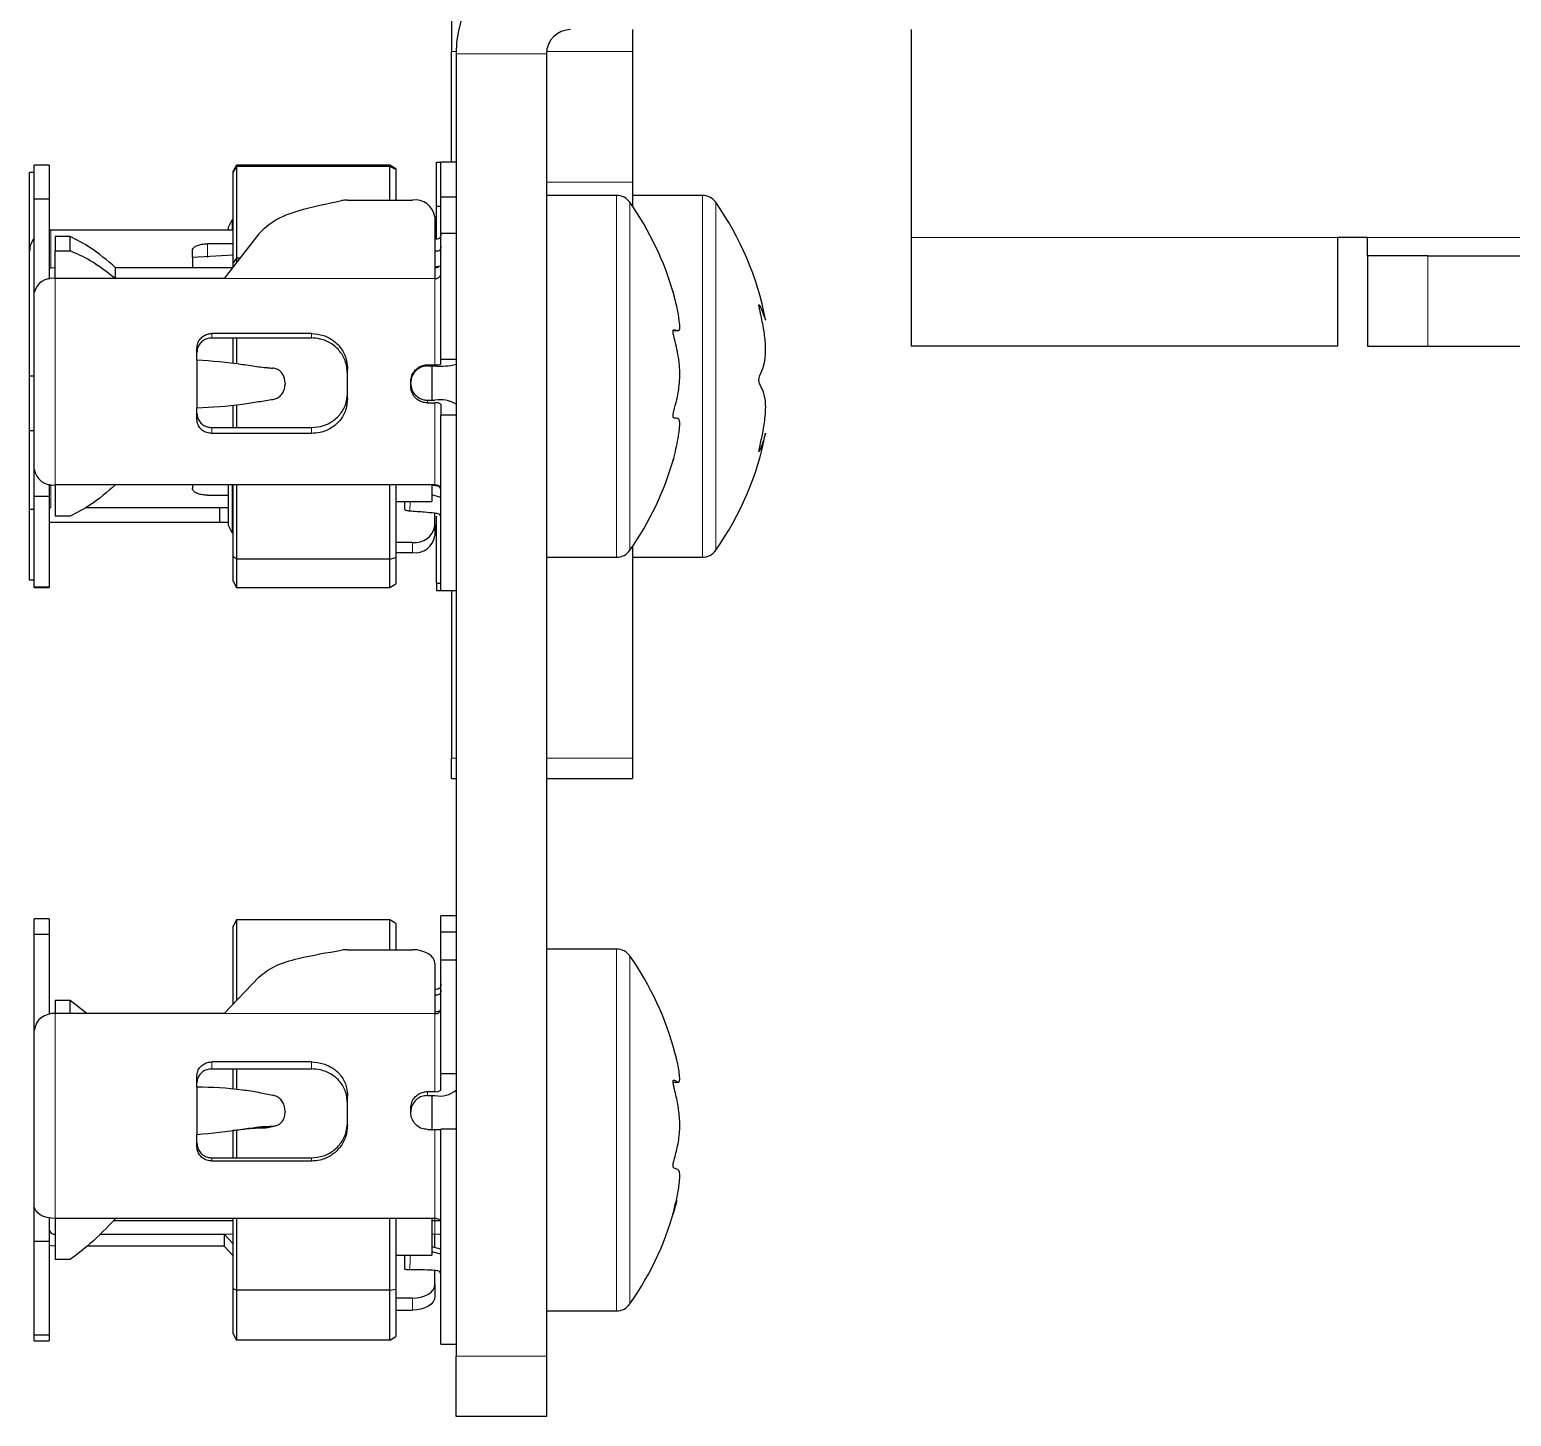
# Model space of a CAD drawing. Header units: millimetres. Extents: x -764 to 1099, y 554 to 2003.
# Drawn here: x -679.87 to -630.7, y 553.88 to 599.88 of the extents above; entities that cross this region are included whole.
import ezdxf

# ---------------------------------------------------------------- set-up
doc = ezdxf.new("R2010")
doc.units = ezdxf.units.MM

msp = doc.modelspace()

# ---------------------------------------------------------------- linework, layer by layer
at = {"color": 7, "linetype": 'Continuous', "lineweight": 25}
for p, q in [((-665.868, 603.77), (-665.868, 599.153)), ((-659.868, 599.876), (-659.868, 599.153)), ((-650.618, 599.876), (-650.618, 592.976)), ((-665.868, 595.476), (-665.868, 599.153)), ((-665.718, 599.076), (-665.718, 555.876)), ((-662.718, 599.076), (-662.718, 555.876)), ((-659.868, 599.153), (-659.868, 594.822)), ((-666.368, 595.476), (-666.218, 595.476)), ((-666.368, 594.009), (-666.368, 595.476)), ((-665.718, 595.476), (-666.218, 595.476)), ((-666.218, 594.332), (-666.218, 595.476)), ((-679.718, 595.134), (-679.868, 595.134)), ((-679.868, 592.526), (-679.868, 595.134)), ((-679.218, 595.376), (-679.718, 595.376)), ((-679.718, 594.256), (-679.718, 595.376)), ((-679.218, 595.376), (-679.218, 594.256)), ((-673.002, 595.376), (-673.118, 595.176)), ((-673.002, 595.339), (-673.118, 595.154)), ((-673.118, 595.154), (-673.118, 595.176)), ((-673.118, 592.142), (-673.118, 595.154)), ((-667.918, 595.376), (-673.002, 595.376)), ((-673.002, 595.376), (-673.002, 595.339)), ((-673.002, 595.339), (-673.002, 592.296)), ((-667.918, 595.339), (-673.002, 595.339)), ((-667.718, 595.261), (-667.918, 595.376)), ((-667.918, 595.339), (-667.918, 595.376)), ((-667.918, 594.223), (-667.918, 595.339)), ((-667.718, 595.233), (-667.918, 595.339)), ((-667.718, 595.261), (-667.718, 595.233)), ((-667.718, 595.233), (-667.718, 594.223)), ((-659.868, 594.822), (-659.868, 594.027)), ((-679.218, 594.256), (-679.718, 594.256)), ((-679.718, 591.249), (-679.718, 594.256)), ((-679.218, 594.256), (-679.218, 591.603)), ((-669.319, 594.223), (-667.168, 594.223)), ((-666.368, 592.925), (-666.368, 594.009)), ((-666.218, 594.009), (-666.368, 594.009)), ((-666.218, 594.332), (-665.718, 594.332)), ((-666.218, 593.129), (-666.218, 594.332)), ((-660.392, 594.376), (-662.718, 594.376)), ((-657.542, 594.376), (-659.868, 594.376)), ((-673.268, 593.322), (-673.152, 593.569)), ((-673.152, 593.569), (-673.152, 593.226)), ((-673.118, 593.569), (-673.152, 593.569)), ((-666.418, 593.666), (-666.418, 591.623)), ((-679.168, 593.226), (-679.218, 593.224)), ((-673.568, 593.226), (-679.168, 593.226)), ((-678.518, 593.014), (-679.018, 593.014)), ((-679.018, 593.014), (-679.018, 592.536)), ((-678.518, 592.536), (-678.518, 593.014)), ((-673.118, 593.226), (-673.568, 593.226)), ((-672.263, 593.108), (-673.418, 591.623)), ((-673.268, 593.226), (-673.268, 593.322)), ((-666.218, 588.935), (-666.218, 593.129)), ((-666.218, 593.129), (-665.718, 593.129)), ((-679.868, 588.376), (-679.868, 592.526)), ((-679.018, 592.536), (-678.518, 592.536)), ((-674.468, 592.324), (-674.468, 592.537)), ((-673.118, 592.772), (-673.968, 592.772)), ((-650.618, 592.976), (-650.618, 589.376)), ((-635.468, 592.976), (-636.468, 592.976)), ((-636.468, 592.976), (-636.468, 589.376)), ((-635.468, 592.376), (-635.468, 592.976)), ((-674.468, 592.324), (-673.118, 592.41)), ((-674.468, 592.324), (-674.468, 591.979)), ((-673.002, 592.296), (-673.118, 592.142)), ((-673.118, 591.979), (-673.118, 592.142)), ((-673.002, 592.296), (-673.002, 592.157)), ((-672.895, 592.296), (-673.002, 592.296)), ((-666.273, 592.027), (-666.418, 592.001)), ((-635.468, 592.376), (-635.468, 589.376)), ((-633.468, 592.376), (-635.468, 592.376)), ((-633.468, 592.376), (-617.768, 592.376)), ((-673.418, 591.623), (-679.018, 591.623)), ((-677.018, 591.623), (-677.018, 591.979)), ((-673.141, 591.979), (-677.018, 591.979)), ((-679.703, 591.249), (-679.718, 591.249)), ((-679.718, 591.154), (-679.718, 591.249)), ((-679.718, 585.293), (-679.718, 591.154)), ((-670.518, 589.796), (-673.818, 589.796)), ((-673.818, 589.649), (-670.518, 589.649)), ((-673.118, 588.816), (-673.118, 589.649)), ((-673.002, 589.649), (-673.002, 588.803)), ((-658.494, 589.892), (-658.358, 589.892)), ((-674.318, 588.926), (-674.318, 589.31)), ((-636.468, 589.376), (-650.618, 589.376)), ((-635.468, 589.376), (-633.468, 589.376)), ((-633.468, 589.376), (-617.768, 589.376)), ((-674.318, 588.926), (-674.318, 587.328)), ((-671.975, 588.661), (-672.031, 588.666)), ((-671.786, 588.646), (-671.795, 588.647)), ((-669.318, 587.646), (-669.318, 588.604)), ((-666.668, 588.758), (-666.418, 588.758)), ((-666.668, 588.719), (-666.418, 588.719)), ((-666.518, 588.719), (-666.518, 587.585)), ((-665.718, 588.935), (-666.218, 588.935)), ((-666.218, 588.774), (-666.218, 588.935)), ((-679.718, 588.376), (-679.868, 588.376)), ((-679.868, 586.57), (-679.868, 588.376)), ((-671.391, 588.16), (-671.391, 588.12)), ((-667.218, 588.04), (-667.218, 588.207)), ((-666.668, 587.585), (-666.418, 587.585)), ((-674.318, 586.953), (-674.318, 587.328)), ((-673.118, 586.678), (-673.118, 587.408)), ((-673.002, 587.422), (-673.002, 586.678)), ((-666.668, 587.494), (-666.418, 587.494)), ((-666.218, 587.457), (-666.218, 587.085)), ((-665.718, 587.085), (-666.218, 587.085)), ((-666.218, 581.276), (-666.218, 587.085)), ((-673.818, 586.678), (-670.518, 586.678)), ((-679.718, 586.57), (-679.868, 586.57)), ((-679.868, 583.96), (-679.868, 586.57)), ((-670.518, 586.482), (-673.818, 586.482)), ((-679.718, 584.391), (-679.718, 585.293)), ((-679.218, 584.795), (-679.218, 584.391)), ((-677.018, 584.773), (-679.018, 584.773)), ((-666.418, 584.773), (-677.018, 584.773)), ((-674.468, 584.773), (-674.468, 584.671)), ((-673.268, 583.43), (-673.268, 584.773)), ((-673.152, 584.788), (-673.152, 583.183)), ((-673.118, 584.744), (-673.141, 584.773)), ((-673.118, 582.411), (-673.118, 584.773)), ((-673.002, 584.773), (-673.002, 582.308)), ((-667.918, 582.308), (-667.918, 584.773)), ((-667.718, 584.773), (-667.718, 582.367)), ((-666.518, 584.773), (-666.518, 584.226)), ((-666.218, 584.715), (-666.518, 584.77)), ((-666.418, 584.752), (-666.418, 584.773)), ((-679.218, 584.391), (-679.718, 584.391)), ((-679.718, 581.385), (-679.718, 584.391)), ((-679.218, 584.391), (-679.218, 581.385)), ((-673.968, 584.434), (-673.268, 584.434)), ((-667.718, 584.226), (-666.518, 584.226)), ((-666.218, 584.351), (-666.518, 584.446)), ((-679.868, 581.618), (-679.868, 583.96)), ((-679.718, 583.96), (-679.868, 583.96)), ((-678.518, 583.738), (-679.018, 583.738)), ((-678.005, 584.026), (-673.568, 584.026)), ((-673.568, 584.026), (-673.568, 583.526)), ((-673.568, 584.026), (-673.268, 584.026)), ((-666.418, 583.421), (-666.418, 583.832)), ((-666.368, 581.518), (-666.368, 583.734)), ((-679.168, 583.526), (-679.218, 583.528)), ((-673.568, 583.526), (-679.168, 583.526)), ((-673.268, 583.526), (-673.568, 583.526)), ((-673.152, 583.183), (-673.268, 583.43)), ((-673.118, 583.183), (-673.152, 583.183)), ((-666.418, 583.421), (-666.418, 583.087)), ((-667.168, 582.864), (-667.718, 582.864)), ((-659.868, 582.725), (-659.868, 575.706)), ((-673.118, 582.411), (-673.002, 582.308)), ((-673.118, 581.576), (-673.118, 582.411)), ((-667.918, 582.308), (-673.002, 582.308)), ((-673.002, 582.308), (-673.002, 581.376)), ((-667.918, 582.308), (-667.718, 582.367)), ((-667.918, 581.376), (-667.918, 582.308)), ((-667.718, 582.529), (-667.168, 582.529)), ((-667.718, 582.367), (-667.718, 581.492)), ((-662.718, 582.376), (-660.392, 582.376)), ((-659.868, 582.376), (-657.542, 582.376)), ((-679.718, 581.618), (-679.868, 581.618)), ((-679.218, 581.385), (-679.718, 581.385)), ((-679.718, 581.376), (-679.718, 581.385)), ((-679.718, 581.376), (-679.218, 581.376)), ((-679.218, 581.385), (-679.218, 581.376)), ((-673.118, 581.576), (-673.002, 581.376)), ((-673.002, 581.376), (-667.918, 581.376)), ((-667.918, 581.376), (-667.718, 581.492)), ((-666.368, 581.518), (-666.218, 581.518)), ((-666.368, 581.518), (-666.368, 581.276)), ((-666.368, 581.276), (-666.218, 581.276)), ((-666.218, 581.276), (-665.718, 581.276)), ((-665.868, 581.276), (-665.868, 575.706)), ((-665.868, 575.036), (-665.868, 575.706)), ((-659.868, 575.706), (-659.868, 575.036)), ((-665.868, 575.036), (-665.718, 575.036)), ((-662.718, 575.036), (-659.868, 575.036)), ((-679.218, 570.376), (-679.718, 570.376)), ((-679.718, 569.858), (-679.718, 570.376)), ((-679.218, 570.376), (-679.218, 569.858)), ((-665.718, 570.476), (-666.218, 570.476)), ((-666.218, 569.946), (-666.218, 570.476)), ((-673.002, 570.351), (-673.118, 570.138)), ((-673.118, 567.549), (-673.118, 570.138)), ((-673.002, 570.351), (-673.002, 567.671)), ((-667.918, 570.351), (-673.002, 570.351)), ((-667.918, 569.355), (-667.918, 570.351)), ((-667.718, 570.229), (-667.918, 570.351)), ((-667.718, 570.229), (-667.718, 569.355)), ((-666.218, 569.025), (-666.218, 569.946)), ((-666.218, 569.946), (-665.718, 569.946)), ((-679.218, 569.858), (-679.718, 569.858)), ((-679.718, 566.755), (-679.718, 569.858)), ((-679.218, 569.858), (-679.218, 567.211)), ((-669.319, 569.355), (-667.168, 569.355)), ((-666.418, 568.901), (-666.418, 567.235)), ((-666.218, 565.239), (-666.218, 569.025)), ((-666.218, 569.025), (-665.718, 569.025)), ((-660.392, 569.376), (-662.718, 569.376)), ((-672.263, 568.446), (-673.418, 567.235)), ((-678.518, 567.67), (-679.018, 567.67)), ((-679.018, 567.67), (-679.018, 567.227)), ((-678.518, 567.227), (-678.518, 567.67)), ((-677.968, 567.235), (-678.518, 567.67)), ((-673.418, 567.235), (-679.018, 567.235)), ((-666.218, 567.327), (-666.418, 567.281)), ((-679.711, 566.755), (-679.718, 566.755)), ((-679.718, 566.678), (-679.718, 566.755)), ((-679.718, 560.862), (-679.718, 566.678)), ((-670.518, 565.631), (-673.818, 565.631)), ((-674.318, 564.811), (-674.318, 565.177)), ((-673.818, 565.399), (-670.518, 565.399)), ((-673.118, 564.758), (-673.118, 565.399)), ((-673.002, 565.399), (-673.002, 564.75)), ((-665.718, 565.239), (-666.218, 565.239)), ((-666.218, 564.701), (-666.218, 565.239)), ((-658.517, 564.965), (-658.342, 564.965)), ((-674.318, 564.811), (-674.318, 563.225)), ((-669.318, 563.548), (-669.318, 564.499)), ((-666.668, 564.649), (-666.418, 564.649)), ((-666.668, 564.517), (-666.418, 564.517)), ((-666.518, 564.517), (-666.518, 563.36)), ((-671.391, 564.005), (-671.391, 563.965)), ((-667.218, 563.944), (-667.218, 564.11)), ((-671.959, 563.454), (-671.714, 563.51)), ((-674.318, 562.838), (-674.318, 563.225)), ((-673.118, 562.45), (-673.118, 563.385)), ((-673.002, 563.378), (-673.002, 562.45)), ((-666.668, 563.394), (-666.418, 563.394)), ((-666.218, 556.276), (-666.218, 563.402)), ((-665.718, 563.402), (-666.218, 563.402)), ((-673.818, 562.45), (-670.518, 562.45)), ((-670.518, 562.344), (-673.818, 562.344)), ((-679.718, 559.676), (-679.718, 560.862)), ((-679.218, 560.455), (-679.218, 559.676)), ((-677.018, 560.438), (-679.018, 560.438)), ((-677.08, 560.376), (-673.118, 560.376)), ((-666.418, 560.438), (-677.018, 560.438)), ((-673.118, 558.12), (-673.118, 560.438)), ((-673.002, 560.438), (-673.002, 558.061)), ((-667.918, 558.061), (-667.918, 560.438)), ((-667.718, 560.438), (-667.718, 558.095)), ((-666.518, 560.438), (-666.518, 559.226)), ((-666.518, 560.376), (-666.243, 560.376)), ((-679.218, 559.676), (-679.718, 559.676)), ((-679.718, 556.572), (-679.718, 559.676)), ((-679.218, 559.676), (-679.218, 556.572)), ((-677.544, 559.915), (-673.418, 559.915)), ((-673.418, 559.915), (-673.118, 559.6)), ((-673.418, 559.915), (-673.418, 559.517)), ((-666.418, 559.471), (-666.418, 559.915)), ((-678.518, 559.082), (-679.018, 559.082)), ((-673.418, 559.517), (-677.968, 559.517)), ((-673.118, 559.203), (-673.418, 559.517)), ((-667.718, 559.226), (-666.518, 559.226)), ((-666.218, 559.425), (-666.518, 559.494)), ((-666.218, 559.251), (-666.518, 559.339)), ((-666.418, 558.249), (-666.418, 558.714)), ((-673.118, 558.12), (-673.002, 558.061)), ((-673.118, 556.614), (-673.118, 558.12)), ((-667.918, 558.061), (-667.718, 558.095)), ((-667.718, 558.095), (-667.718, 556.523)), ((-666.418, 558.249), (-666.418, 557.851)), ((-667.918, 558.061), (-673.002, 558.061)), ((-673.002, 558.061), (-673.002, 556.401)), ((-667.918, 556.401), (-667.918, 558.061)), ((-667.168, 557.795), (-667.718, 557.795)), ((-667.718, 557.397), (-667.168, 557.397)), ((-662.718, 557.376), (-660.392, 557.376)), ((-673.118, 556.614), (-673.002, 556.401)), ((-679.218, 556.572), (-679.718, 556.572)), ((-679.718, 556.376), (-679.718, 556.572)), ((-679.718, 556.376), (-679.218, 556.376)), ((-679.218, 556.572), (-679.218, 556.376)), ((-667.918, 556.401), (-673.002, 556.401)), ((-667.918, 556.401), (-667.718, 556.523)), ((-666.218, 556.276), (-665.718, 556.276)), ((-665.718, 553.876), (-665.718, 555.876)), ((-662.718, 555.876), (-662.718, 553.876)), ((-662.718, 553.876), (-665.718, 553.876))]:
    msp.add_line(p, q, dxfattribs=at)
at = {"color": 8, "linetype": 'Continuous', "lineweight": 18}
for p, q in [((-665.868, 599.153), (-665.717, 599.153)), ((-662.718, 599.076), (-665.718, 599.076)), ((-662.714, 599.153), (-659.868, 599.153)), ((-659.868, 594.822), (-662.718, 594.822)), ((-660.392, 594.376), (-660.392, 593.676)), ((-659.952, 594.148), (-659.952, 593.474)), ((-657.542, 594.376), (-657.542, 582.376)), ((-657.102, 594.148), (-657.102, 582.604)), ((-660.392, 593.676), (-660.392, 582.376)), ((-659.952, 593.474), (-659.952, 582.604)), ((-679.168, 593.226), (-679.168, 591.967)), ((-673.968, 592.772), (-673.968, 592.318)), ((-636.468, 592.976), (-650.618, 592.976)), ((-615.768, 592.976), (-635.468, 592.976)), ((-633.468, 589.376), (-633.468, 592.376)), ((-679.018, 591.623), (-679.018, 584.773)), ((-666.418, 591.623), (-673.418, 591.623)), ((-666.418, 588.758), (-666.418, 591.623)), ((-673.818, 589.796), (-673.818, 589.649)), ((-670.518, 589.649), (-670.518, 589.796)), ((-666.668, 588.758), (-666.668, 588.719)), ((-666.668, 587.585), (-666.668, 587.494)), ((-666.418, 584.773), (-666.418, 587.494)), ((-673.818, 586.678), (-673.818, 586.482)), ((-670.518, 586.482), (-670.518, 586.678)), ((-679.168, 584.785), (-679.168, 584.026)), ((-667.168, 582.529), (-667.168, 582.864)), ((-665.868, 575.706), (-665.718, 575.706)), ((-662.718, 575.706), (-659.868, 575.706)), ((-660.392, 569.376), (-660.392, 563.892)), ((-659.952, 569.148), (-659.952, 563.873)), ((-679.018, 567.235), (-679.018, 560.438)), ((-666.418, 567.235), (-673.418, 567.235)), ((-666.418, 564.649), (-666.418, 567.235)), ((-673.818, 565.631), (-673.818, 565.399)), ((-670.518, 565.399), (-670.518, 565.631)), ((-666.668, 564.649), (-666.668, 564.517)), ((-660.392, 563.892), (-660.392, 557.376)), ((-659.952, 563.873), (-659.952, 557.604)), ((-666.418, 560.438), (-666.418, 563.394)), ((-673.818, 562.45), (-673.818, 562.344)), ((-670.518, 562.344), (-670.518, 562.45)), ((-679.018, 560.438), (-679.018, 559.915)), ((-666.418, 559.915), (-666.418, 560.438)), ((-673.118, 559.915), (-673.418, 559.915)), ((-666.418, 559.915), (-666.518, 559.915)), ((-667.168, 557.397), (-667.168, 557.795)), ((-665.718, 555.876), (-662.718, 555.876))]:
    msp.add_line(p, q, dxfattribs=at)
at = {"color": 7, "linetype": 'Continuous', "lineweight": 25, "flags": 128}
for points in [[(-679.018, 591.979), (-679.154, 591.969), (-679.218, 591.958)], [(-679.218, 584.032), (-679.207, 584.03), (-679.168, 584.026)], [(-666.418, 568.901), (-666.432, 568.989), (-666.475, 569.075), (-666.544, 569.153), (-666.637, 569.222), (-666.751, 569.278), (-666.881, 569.32), (-667.021, 569.346), (-667.168, 569.355)], [(-679.018, 560.438), (-679.154, 560.446), (-679.286, 560.47), (-679.407, 560.509), (-679.513, 560.562), (-679.6, 560.626), (-679.664, 560.7), (-679.704, 560.779), (-679.718, 560.862)], [(-666.218, 560.317), (-666.222, 560.34), (-666.233, 560.363), (-666.251, 560.384), (-666.276, 560.402), (-666.307, 560.417), (-666.341, 560.429), (-666.379, 560.435), (-666.418, 560.438)], [(-666.218, 559.892), (-666.281, 559.904), (-666.418, 559.915)], [(-679.018, 559.517), (-679.154, 559.528), (-679.218, 559.541)], [(-667.168, 557.795), (-667.021, 557.804), (-666.881, 557.829), (-666.751, 557.871), (-666.637, 557.928), (-666.544, 557.997), (-666.475, 558.075), (-666.432, 558.161), (-666.418, 558.249)], [(-666.418, 557.851), (-666.432, 557.763), (-666.475, 557.677), (-666.544, 557.599), (-666.637, 557.53), (-666.751, 557.474), (-666.881, 557.432), (-667.021, 557.406), (-667.168, 557.397)]]:
    msp.add_lwpolyline(points, dxfattribs=at)
at = {"color": 8, "linetype": 'Continuous', "lineweight": 18, "flags": 128}
for points in [[(-667.239, 584.226), (-667.244, 584.138), (-667.253, 583.995), (-667.26, 583.903), (-667.26, 583.903), (-667.26, 583.903)], [(-667.233, 559.226), (-667.237, 559.128), (-667.244, 558.983), (-667.253, 558.833), (-667.26, 558.737), (-667.26, 558.737), (-667.26, 558.737)]]:
    msp.add_lwpolyline(points, dxfattribs=at)
at = {"color": 7, "linetype": 'Continuous', "lineweight": 25}
for centre, radius, start, end in [((-661.918, 599.076), 3.8, 90, 180), ((-661.918, 599.076), 0.8, 90, 180), ((-669.319, 593.227), 0.996, 89.9657, 101.2428), ((-667.084, 593.552), 0.676, 9.6369, 97.1443), ((-660.392, 593.836), 0.54, 35.2515, 90), ((-668.118, 588.376), 10, 15.8038, 35.2515), ((-657.542, 593.836), 0.54, 35.2515, 90), ((-665.268, 588.376), 10, 10.8541, 35.2515), ((-666.568, 593.426), 0.2, 318.5904, 0), ((-679.168, 592.526), 0.7, 141.7868, 180), ((-666.413, 592.213), 0.234, 268.7411, 306.9308), ((-679.114, 591.01), 0.62, 81.0438, 166.5514), ((-666.39, 591.798), 0.177, 261.0438, 346.5514), ((-666.368, 589.405), 0.648, 265.6042, 283.4063), ((-666.244, 590.981), 2.269, 265.6042, 283.4063), ((-666.249, 586.527), 1.071, 60.2902, 99.0904), ((-666.369, 587.192), 0.306, 60.2902, 99.0904), ((-665.268, 588.376), 10, 324.7485, 349.1028), ((-668.118, 588.376), 10, 324.7485, 344.2422), ((-679.096, 585.398), 0.63, 189.6369, 277.1443), ((-666.395, 584.594), 0.18, 9.6369, 97.1443), ((-667.084, 583.534), 0.676, 262.8557, 350.3631), ((-666.568, 583.326), 0.2, 0, 41.4096), ((-667.084, 583.2), 0.676, 262.8557, 350.3631), ((-660.392, 582.916), 0.54, 270, 324.7485), ((-657.542, 582.916), 0.54, 270, 324.7485), ((-669.32, 568.141), 1.214, 89.9603, 99.1896), ((-660.392, 568.836), 0.54, 35.2515, 90), ((-668.118, 563.376), 10, 14.6167, 35.2515), ((-679.082, 566.597), 0.641, 84.2482, 172.7634), ((-666.399, 567.417), 0.183, 264.2482, 352.7634), ((-666.371, 564.879), 0.235, 258.5524, 310.8528), ((-666.255, 565.322), 0.821, 258.5524, 310.8528), ((-666.368, 576.902), 13.508, 269.7879, 270.6363), ((-668.118, 563.376), 10, 324.7485, 346.1603), ((-679.036, 560.097), 0.183, 187.2366, 275.7518), ((-660.392, 557.916), 0.54, 270, 324.7485)]:
    msp.add_arc(centre, radius, start, end, dxfattribs=at)
for points, knots in [([(-672.263, 593.108), (-672.094, 593.268), (-671.743, 593.6), (-670.761, 593.949), (-669.998, 594.105), (-669.514, 594.204)], [0, 0, 0, 0, 0.2540266, 0.5265912, 1, 1, 1, 1]), ([(-677.018, 591.979), (-677.298, 592.219), (-677.798, 592.646), (-678.298, 592.901), (-678.518, 593.014)], [0, 0, 0, 0, 0.559911, 1, 1, 1, 1]), ([(-666.218, 593.1), (-666.219, 593.08), (-666.221, 593.042), (-666.238, 592.989), (-666.276, 592.937), (-666.336, 592.929), (-666.373, 592.925), (-666.384, 592.924)], [0, 0, 0, 0, 0.218419, 0.422229, 0.602698, 0.8746, 1, 1, 1, 1]), ([(-679.018, 591.608), (-679.018, 591.827), (-679.018, 592.219), (-679.018, 592.439), (-679.018, 592.536)], [0, 0, 0, 0, 0.559785, 1, 1, 1, 1]), ([(-677.018, 591.608), (-677.298, 591.827), (-677.798, 592.219), (-678.298, 592.439), (-678.518, 592.536)], [0, 0, 0, 0, 0.559868, 1, 1, 1, 1]), ([(-674.468, 592.537), (-674.462, 592.565), (-674.451, 592.622), (-674.366, 592.692), (-674.239, 592.742), (-674.099, 592.768), (-674.005, 592.771), (-673.968, 592.772)], [0, 0, 0, 0, 0.214373, 0.428779, 0.642592, 0.856666, 1, 1, 1, 1]), ([(-666.218, 592.686), (-666.219, 592.666), (-666.221, 592.628), (-666.238, 592.577), (-666.274, 592.53), (-666.345, 592.524), (-666.393, 592.525), (-666.418, 592.525)], [0, 0, 0, 0, 0.195302, 0.377541, 0.538909, 0.761383, 1, 1, 1, 1]), ([(-658.518, 587.063), (-658.517, 587.071), (-658.517, 587.091), (-658.508, 587.147), (-658.466, 587.327), (-658.385, 587.615), (-658.315, 587.999), (-658.287, 588.403), (-658.31, 588.893), (-658.386, 589.287), (-658.467, 589.606), (-658.499, 589.736), (-658.513, 589.806), (-658.518, 589.845), (-658.518, 589.868), (-658.516, 589.889), (-658.505, 589.914), (-658.448, 589.928), (-658.356, 589.874), (-658.29, 589.904), (-658.295, 590.156), (-658.355, 590.538), (-658.437, 590.887), (-658.495, 591.097), (-658.511, 591.152), (-658.517, 591.172), (-658.518, 591.176), (-658.516, 591.168), (-658.508, 591.136), (-658.494, 591.088), (-658.484, 591.045), (-658.481, 591.033)], [0, 0, 0, 0, 0.004096, 0.009858, 0.025822, 0.097181, 0.18208, 0.235847, 0.290054, 0.408233, 0.447071, 0.466532, 0.476317, 0.480541, 0.484808, 0.488473, 0.494931, 0.514928, 0.608295, 0.702487, 0.757757, 0.836636, 0.925016, 0.947118, 0.958223, 0.962691, 0.967209, 0.971067, 0.9769, 0.993487, 1, 1, 1, 1]), ([(-655.449, 586.488), (-655.449, 586.486), (-655.449, 586.476), (-655.508, 586.264), (-655.587, 586.038), (-655.645, 585.908), (-655.661, 585.882), (-655.667, 585.881), (-655.668, 585.89), (-655.666, 585.909), (-655.658, 585.958), (-655.613, 586.16), (-655.531, 586.529), (-655.461, 586.983), (-655.437, 587.376), (-655.461, 587.708), (-655.534, 587.912), (-655.615, 588.066), (-655.652, 588.154), (-655.664, 588.205), (-655.668, 588.234), (-655.668, 588.259), (-655.666, 588.287), (-655.655, 588.342), (-655.599, 588.496), (-655.507, 588.693), (-655.441, 589.016), (-655.444, 589.462), (-655.502, 589.933), (-655.58, 590.315), (-655.638, 590.575), (-655.659, 590.669), (-655.667, 590.721), (-655.668, 590.738), (-655.667, 590.748), (-655.659, 590.749), (-655.617, 590.687), (-655.534, 590.491), (-655.467, 590.303), (-655.438, 590.218), (-655.446, 590.253), (-655.448, 590.261)], [0, 0, 0, 0, 0.01333, 0.067717, 0.128655, 0.143895, 0.151551, 0.154632, 0.157747, 0.160407, 0.164429, 0.175866, 0.227214, 0.286665, 0.323257, 0.360059, 0.431776, 0.467167, 0.481776, 0.486361, 0.489306, 0.491814, 0.494316, 0.498755, 0.512464, 0.576388, 0.640841, 0.678897, 0.732261, 0.791575, 0.805079, 0.818709, 0.821775, 0.824341, 0.826909, 0.830823, 0.841608, 0.889694, 0.951161, 0.988147, 1, 1, 1, 1]), ([(-674.318, 589.31), (-674.312, 589.365), (-674.301, 589.475), (-674.216, 589.62), (-674.089, 589.729), (-673.949, 589.787), (-673.855, 589.793), (-673.818, 589.796)], [0, 0, 0, 0, 0.2143729, 0.4287785, 0.6425919, 0.8566662, 1, 1, 1, 1]), ([(-673.818, 589.649), (-673.874, 589.644), (-673.986, 589.633), (-674.136, 589.551), (-674.249, 589.428), (-674.309, 589.291), (-674.315, 589.199), (-674.318, 589.163)], [0, 0, 0, 0, 0.2143846, 0.4287723, 0.6430331, 0.8568019, 1, 1, 1, 1]), ([(-670.518, 589.796), (-670.383, 589.783), (-670.113, 589.758), (-669.754, 589.559), (-669.484, 589.263), (-669.339, 588.926), (-669.324, 588.699), (-669.318, 588.604)], [0, 0, 0, 0, 0.213238, 0.42649, 0.63916, 0.849598, 1, 1, 1, 1]), ([(-669.318, 588.452), (-669.33, 588.587), (-669.354, 588.856), (-669.553, 589.212), (-669.848, 589.478), (-670.187, 589.626), (-670.419, 589.642), (-670.518, 589.649)], [0, 0, 0, 0, 0.2123763, 0.4249789, 0.6334795, 0.8436094, 1, 1, 1, 1]), ([(-674.318, 588.926), (-673.819, 588.888), (-673.148, 588.837), (-672.253, 588.684), (-671.949, 588.659), (-671.794, 588.647)], [0, 0, 0, 0, 0.587693, 0.790818, 1, 1, 1, 1]), ([(-671.391, 588.16), (-671.395, 588.216), (-671.405, 588.328), (-671.48, 588.476), (-671.591, 588.586), (-671.704, 588.637), (-671.773, 588.644), (-671.794, 588.647)], [0, 0, 0, 0, 0.225883, 0.451767, 0.67765, 0.903524, 1, 1, 1, 1]), ([(-667.218, 588.207), (-667.212, 588.269), (-667.2, 588.393), (-667.106, 588.558), (-666.967, 588.682), (-666.812, 588.749), (-666.709, 588.755), (-666.668, 588.758)], [0, 0, 0, 0, 0.214305, 0.42865, 0.642279, 0.856223, 1, 1, 1, 1]), ([(-666.668, 588.719), (-666.73, 588.713), (-666.853, 588.701), (-667.018, 588.606), (-667.142, 588.467), (-667.208, 588.312), (-667.215, 588.209), (-667.218, 588.168)], [0, 0, 0, 0, 0.214319, 0.428642, 0.642812, 0.856387, 1, 1, 1, 1]), ([(-671.794, 587.611), (-671.745, 587.622), (-671.648, 587.644), (-671.523, 587.745), (-671.433, 587.883), (-671.394, 588.016), (-671.391, 588.096), (-671.391, 588.12)], [0, 0, 0, 0, 0.225867, 0.451734, 0.677598, 0.903479, 1, 1, 1, 1]), ([(-667.218, 588.132), (-667.212, 588.07), (-667.2, 587.947), (-667.106, 587.783), (-666.967, 587.66), (-666.812, 587.594), (-666.709, 587.587), (-666.668, 587.585)], [0, 0, 0, 0, 0.2142108, 0.4284707, 0.641842, 0.8556018, 1, 1, 1, 1]), ([(-674.318, 587.328), (-673.819, 587.354), (-673.148, 587.388), (-672.253, 587.541), (-671.949, 587.587), (-671.794, 587.611)], [0, 0, 0, 0, 0.587693, 0.790818, 1, 1, 1, 1]), ([(-670.518, 586.678), (-670.383, 586.69), (-670.113, 586.714), (-669.754, 586.906), (-669.485, 587.194), (-669.339, 587.526), (-669.324, 587.753), (-669.318, 587.848)], [0, 0, 0, 0, 0.212875, 0.425767, 0.637937, 0.847353, 1, 1, 1, 1]), ([(-669.318, 587.646), (-669.33, 587.514), (-669.355, 587.248), (-669.555, 586.902), (-669.853, 586.645), (-670.191, 586.504), (-670.421, 586.489), (-670.518, 586.482)], [0, 0, 0, 0, 0.212833, 0.42585, 0.635542, 0.846587, 1, 1, 1, 1]), ([(-666.668, 587.494), (-666.73, 587.5), (-666.853, 587.512), (-667.018, 587.605), (-667.142, 587.743), (-667.208, 587.897), (-667.215, 587.999), (-667.218, 588.04)], [0, 0, 0, 0, 0.214393, 0.428789, 0.643061, 0.856854, 1, 1, 1, 1]), ([(-674.318, 587.149), (-674.312, 587.096), (-674.301, 586.988), (-674.216, 586.847), (-674.09, 586.742), (-673.949, 586.686), (-673.855, 586.68), (-673.818, 586.678)], [0, 0, 0, 0, 0.214295, 0.42863, 0.64223, 0.856153, 1, 1, 1, 1]), ([(-673.818, 586.482), (-673.874, 586.488), (-673.986, 586.498), (-674.136, 586.577), (-674.249, 586.696), (-674.309, 586.828), (-674.315, 586.917), (-674.318, 586.953)], [0, 0, 0, 0, 0.214445, 0.428893, 0.643239, 0.857188, 1, 1, 1, 1]), ([(-658.495, 585.657), (-658.499, 585.641), (-658.507, 585.613), (-658.515, 585.587), (-658.518, 585.577), (-658.518, 585.578), (-658.514, 585.594), (-658.496, 585.658), (-658.416, 585.962), (-658.33, 586.374), (-658.287, 586.771), (-658.306, 586.98), (-658.379, 586.984), (-658.451, 586.985), (-658.479, 586.99), (-658.498, 587.001), (-658.511, 587.017), (-658.517, 587.041), (-658.518, 587.056), (-658.518, 587.063)], [0, 0, 0, 0, 0.018644, 0.033299, 0.041271, 0.049309, 0.058384, 0.074671, 0.136829, 0.382246, 0.498195, 0.615626, 0.843525, 0.899785, 0.93556, 0.959105, 0.982786, 0.992239, 1, 1, 1, 1]), ([(-679.018, 584.773), (-679.018, 584.534), (-679.018, 584.106), (-679.018, 583.851), (-679.018, 583.738)], [0, 0, 0, 0, 0.559866, 1, 1, 1, 1]), ([(-677.018, 584.773), (-677.298, 584.534), (-677.798, 584.106), (-678.298, 583.851), (-678.518, 583.738)], [0, 0, 0, 0, 0.559911, 1, 1, 1, 1]), ([(-673.968, 584.434), (-674.024, 584.436), (-674.136, 584.441), (-674.286, 584.478), (-674.399, 584.535), (-674.459, 584.603), (-674.465, 584.652), (-674.468, 584.671)], [0, 0, 0, 0, 0.2143846, 0.4287723, 0.6430331, 0.8568019, 1, 1, 1, 1]), ([(-667.418, 583.972), (-667.418, 584.002), (-667.418, 584.082), (-667.418, 584.167), (-667.418, 584.221), (-667.418, 584.226)], [0, 0, 0, 0, 0.357966, 0.937989, 1, 1, 1, 1]), ([(-667.26, 583.903), (-667.284, 583.905), (-667.333, 583.91), (-667.386, 583.929), (-667.414, 583.951), (-667.417, 583.966), (-667.418, 583.972)], [0, 0, 0, 0, 0.266331, 0.548449, 0.829136, 1, 1, 1, 1]), ([(-666.218, 583.652), (-666.219, 583.672), (-666.221, 583.71), (-666.238, 583.763), (-666.276, 583.816), (-666.352, 583.825), (-666.513, 583.843), (-666.826, 583.873), (-667.095, 583.892), (-667.26, 583.903)], [0, 0, 0, 0, 0.052051, 0.100621, 0.143629, 0.208426, 0.277664, 0.558659, 1, 1, 1, 1]), ([(-672.263, 568.446), (-672.094, 568.577), (-671.743, 568.847), (-670.761, 569.132), (-669.998, 569.259), (-669.514, 569.339)], [0, 0, 0, 0, 0.254027, 0.526591, 1, 1, 1, 1]), ([(-666.218, 568.222), (-666.219, 568.201), (-666.221, 568.161), (-666.238, 568.106), (-666.276, 568.052), (-666.347, 568.044), (-666.395, 568.04), (-666.418, 568.038)], [0, 0, 0, 0, 0.195353, 0.37764, 0.539051, 0.782239, 1, 1, 1, 1]), ([(-666.218, 568.024), (-666.219, 568.003), (-666.221, 567.963), (-666.238, 567.909), (-666.274, 567.858), (-666.345, 567.851), (-666.393, 567.85), (-666.418, 567.849)], [0, 0, 0, 0, 0.195302, 0.377541, 0.538909, 0.761383, 1, 1, 1, 1]), ([(-674.318, 565.177), (-674.312, 565.229), (-674.301, 565.333), (-674.216, 565.469), (-674.089, 565.57), (-673.949, 565.624), (-673.855, 565.629), (-673.818, 565.631)], [0, 0, 0, 0, 0.214373, 0.428779, 0.642592, 0.856666, 1, 1, 1, 1]), ([(-670.518, 565.631), (-670.383, 565.62), (-670.113, 565.596), (-669.754, 565.412), (-669.484, 565.133), (-669.339, 564.811), (-669.324, 564.591), (-669.318, 564.499)], [0, 0, 0, 0, 0.213238, 0.42649, 0.63916, 0.849598, 1, 1, 1, 1]), ([(-658.518, 560.586), (-658.517, 560.588), (-658.517, 560.593), (-658.508, 560.627), (-658.466, 560.79), (-658.385, 561.128), (-658.315, 561.527), (-658.287, 561.842), (-658.31, 562.055), (-658.386, 562.08), (-658.467, 562.1), (-658.499, 562.121), (-658.513, 562.148), (-658.518, 562.173), (-658.518, 562.196), (-658.516, 562.227), (-658.505, 562.291), (-658.448, 562.51), (-658.356, 562.839), (-658.29, 563.302), (-658.295, 563.802), (-658.355, 564.256), (-658.437, 564.601), (-658.495, 564.835), (-658.511, 564.913), (-658.517, 564.956), (-658.518, 564.982), (-658.516, 565.002), (-658.508, 565.025), (-658.463, 565.035), (-658.381, 564.972), (-658.311, 564.948), (-658.287, 565.042), (-658.312, 565.313), (-658.373, 565.637), (-658.432, 565.86), (-658.444, 565.903)], [0, 0, 0, 0, 0.002947, 0.007093, 0.01858, 0.069926, 0.131014, 0.169702, 0.208706, 0.29374, 0.321686, 0.335689, 0.34273, 0.345769, 0.34884, 0.351477, 0.356123, 0.370512, 0.437694, 0.505469, 0.545238, 0.601994, 0.665587, 0.681491, 0.689481, 0.692696, 0.695947, 0.698723, 0.70292, 0.714856, 0.76844, 0.830481, 0.868668, 0.907073, 0.981915, 1, 1, 1, 1]), ([(-673.818, 565.399), (-673.874, 565.394), (-673.986, 565.384), (-674.136, 565.308), (-674.249, 565.193), (-674.309, 565.064), (-674.315, 564.978), (-674.318, 564.943)], [0, 0, 0, 0, 0.214385, 0.428772, 0.643033, 0.856802, 1, 1, 1, 1]), ([(-669.318, 564.258), (-669.33, 564.389), (-669.354, 564.651), (-669.553, 564.99), (-669.848, 565.24), (-670.187, 565.378), (-670.419, 565.393), (-670.518, 565.399)], [0, 0, 0, 0, 0.212376, 0.424979, 0.633479, 0.843609, 1, 1, 1, 1]), ([(-674.318, 564.811), (-673.819, 564.795), (-673.148, 564.775), (-672.253, 564.624), (-671.949, 564.561), (-671.794, 564.529)], [0, 0, 0, 0, 0.5876932, 0.7908183, 1, 1, 1, 1]), ([(-671.391, 564.005), (-671.395, 564.061), (-671.405, 564.173), (-671.48, 564.327), (-671.591, 564.447), (-671.704, 564.509), (-671.773, 564.524), (-671.794, 564.529)], [0, 0, 0, 0, 0.225883, 0.451767, 0.67765, 0.903524, 1, 1, 1, 1]), ([(-667.218, 564.11), (-667.212, 564.171), (-667.2, 564.293), (-667.106, 564.454), (-666.967, 564.575), (-666.812, 564.639), (-666.709, 564.646), (-666.668, 564.649)], [0, 0, 0, 0, 0.214305, 0.42865, 0.642279, 0.856223, 1, 1, 1, 1]), ([(-666.668, 564.517), (-666.73, 564.512), (-666.853, 564.5), (-667.018, 564.408), (-667.142, 564.272), (-667.208, 564.12), (-667.215, 564.018), (-667.218, 563.978)], [0, 0, 0, 0, 0.2143193, 0.4286424, 0.642812, 0.856387, 1, 1, 1, 1]), ([(-674.318, 563.225), (-673.819, 563.273), (-673.148, 563.337), (-672.253, 563.49), (-671.949, 563.497), (-671.794, 563.501)], [0, 0, 0, 0, 0.587693, 0.790818, 1, 1, 1, 1]), ([(-671.794, 563.501), (-671.745, 563.507), (-671.648, 563.519), (-671.523, 563.607), (-671.433, 563.734), (-671.394, 563.862), (-671.391, 563.941), (-671.391, 563.965)], [0, 0, 0, 0, 0.225867, 0.451734, 0.677598, 0.903479, 1, 1, 1, 1]), ([(-670.518, 562.45), (-670.383, 562.463), (-670.113, 562.489), (-669.754, 562.692), (-669.485, 562.992), (-669.339, 563.334), (-669.324, 563.562), (-669.318, 563.659)], [0, 0, 0, 0, 0.212875, 0.425767, 0.637937, 0.847353, 1, 1, 1, 1]), ([(-669.318, 563.548), (-669.33, 563.414), (-669.355, 563.144), (-669.555, 562.785), (-669.853, 562.516), (-670.191, 562.367), (-670.421, 562.351), (-670.518, 562.344)], [0, 0, 0, 0, 0.212833, 0.42585, 0.635542, 0.846587, 1, 1, 1, 1]), ([(-666.668, 563.394), (-666.73, 563.4), (-666.853, 563.412), (-667.018, 563.507), (-667.142, 563.646), (-667.208, 563.801), (-667.215, 563.903), (-667.218, 563.944)], [0, 0, 0, 0, 0.214393, 0.428789, 0.643061, 0.856854, 1, 1, 1, 1]), ([(-673.118, 563.364), (-673.081, 563.368), (-672.88, 563.388), (-672.481, 563.446), (-672.191, 563.445), (-672.044, 563.445)], [0, 0, 0, 0, 0.099559, 0.54474, 1, 1, 1, 1]), ([(-671.96, 563.457), (-671.965, 563.455), (-671.992, 563.444), (-672.021, 563.444), (-672.044, 563.445)], [0, 0, 0, 0, 0.191081, 1, 1, 1, 1]), ([(-674.318, 562.945), (-674.312, 562.889), (-674.301, 562.777), (-674.216, 562.629), (-674.09, 562.518), (-673.949, 562.459), (-673.855, 562.453), (-673.818, 562.45)], [0, 0, 0, 0, 0.214295, 0.42863, 0.64223, 0.856153, 1, 1, 1, 1]), ([(-673.818, 562.344), (-673.874, 562.349), (-673.986, 562.36), (-674.136, 562.444), (-674.249, 562.569), (-674.309, 562.708), (-674.315, 562.801), (-674.318, 562.838)], [0, 0, 0, 0, 0.2144453, 0.4288931, 0.6432387, 0.8571881, 1, 1, 1, 1]), ([(-658.398, 561.05), (-658.404, 561.015), (-658.419, 560.934), (-658.452, 560.813), (-658.479, 560.714), (-658.498, 560.647), (-658.511, 560.606), (-658.517, 560.587), (-658.518, 560.587), (-658.518, 560.586)], [0, 0, 0, 0, 0.210576, 0.494413, 0.674896, 0.793684, 0.913155, 0.960847, 1, 1, 1, 1]), ([(-679.018, 560.438), (-679.018, 560.144), (-679.018, 559.619), (-679.018, 559.247), (-679.018, 559.082)], [0, 0, 0, 0, 0.559866, 1, 1, 1, 1]), ([(-677.018, 560.438), (-677.298, 560.144), (-677.798, 559.62), (-678.298, 559.247), (-678.518, 559.082)], [0, 0, 0, 0, 0.559911, 1, 1, 1, 1]), ([(-667.418, 558.764), (-667.418, 558.795), (-667.418, 558.878), (-667.418, 559.01), (-667.418, 559.132), (-667.418, 559.203), (-667.418, 559.226)], [0, 0, 0, 0, 0.204402, 0.535601, 0.853111, 1, 1, 1, 1]), ([(-667.26, 558.737), (-667.284, 558.737), (-667.333, 558.738), (-667.386, 558.744), (-667.414, 558.754), (-667.417, 558.761), (-667.418, 558.764)], [0, 0, 0, 0, 0.266331, 0.548449, 0.829136, 1, 1, 1, 1]), ([(-666.218, 558.53), (-666.219, 558.551), (-666.221, 558.591), (-666.238, 558.646), (-666.276, 558.7), (-666.352, 558.709), (-666.513, 558.723), (-666.826, 558.739), (-667.095, 558.738), (-667.26, 558.737)], [0, 0, 0, 0, 0.052051, 0.100621, 0.143629, 0.208426, 0.277664, 0.558659, 1, 1, 1, 1])]:
    msp.add_open_spline(points, degree=3, knots=knots, dxfattribs=at)
at = {"color": 8, "linetype": 'Continuous', "lineweight": 18}
for points, knots in [([(-671.794, 588.647), (-671.836, 588.65), (-671.904, 588.655), (-671.987, 588.662), (-672.029, 588.665), (-672.044, 588.666)], [0, 0, 0, 0, 0.502362, 0.815418, 1, 1, 1, 1]), ([(-672.044, 563.445), (-672.024, 563.449), (-671.982, 563.459), (-671.914, 563.474), (-671.851, 563.488), (-671.81, 563.497), (-671.794, 563.501)], [0, 0, 0, 0, 0.246022, 0.497638, 0.810556, 1, 1, 1, 1])]:
    msp.add_open_spline(points, degree=3, knots=knots, dxfattribs=at)

doc.saveas('drawing.dxf')
